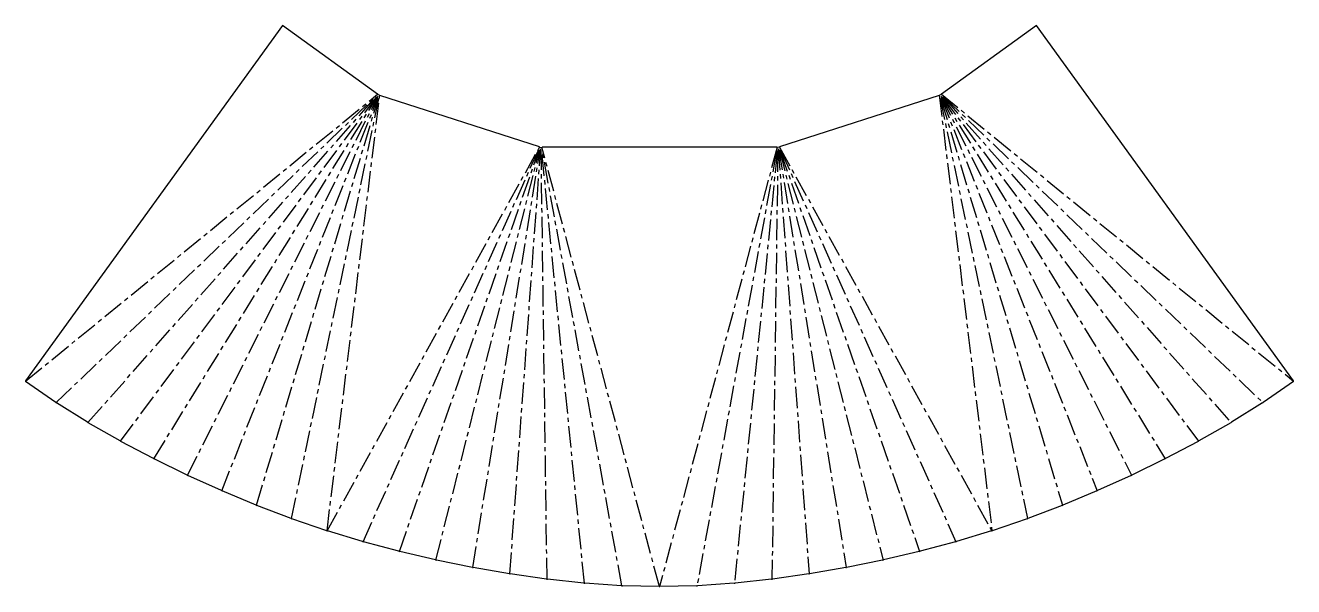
# Model space of a CAD drawing. Header units: millimetres. Extents: x -378 to 378, y -277 to 58.
import ezdxf

# ---------------------------------------------------------------- set-up
doc = ezdxf.new("R2010")
doc.units = ezdxf.units.MM
doc.linetypes.add('CENTERX2', pattern=[20.32, 12.7, -2.54, 2.54, -2.54])

msp = doc.modelspace()

# ---------------------------------------------------------------- linework, layer by layer
at = {"color": 7, "linetype": 'Continuous', "lineweight": 25}
for p, q in [((-224.61, 57.85), (-377.75, -153.99)), ((-168.04, 16.95), (-224.61, 57.85)), ((224.61, 57.85), (168.04, 16.95)), ((377.75, -153.99), (224.61, 57.85)), ((-166.56, 16.1), (-168.05, 16.93)), ((-71.59, -14.6), (-166.55, 16.13)), ((166.55, 16.13), (71.59, -14.6)), ((168.05, 16.93), (166.56, 16.1)), ((-71.6, -14.63), (-69.9, -14.83)), ((69.9, -14.8), (-69.9, -14.8)), ((71.6, -14.63), (69.9, -14.83)), ((-377.75, -153.99), (-377.82, -154.39)), ((-359.72, -166.79), (-377.82, -154.39)), ((377.82, -154.39), (359.72, -166.79)), ((377.82, -154.39), (377.75, -153.99)), ((-359.72, -166.79), (-359.3, -167.11)), ((-340.74, -178.65), (-359.3, -167.11)), ((359.3, -167.11), (340.74, -178.65)), ((359.3, -167.11), (359.72, -166.79)), ((-340.74, -178.65), (-340.31, -178.95)), ((-321.31, -189.77), (-340.31, -178.95)), ((340.31, -178.95), (321.31, -189.77)), ((340.31, -178.95), (340.74, -178.65)), ((-321.31, -189.77), (-320.87, -190.04)), ((-301.52, -200.22), (-320.87, -190.04)), ((320.87, -190.04), (301.52, -200.22)), ((320.87, -190.04), (321.31, -189.77)), ((-301.52, -200.22), (-301.06, -200.47)), ((-281.41, -210.06), (-301.06, -200.47)), ((301.06, -200.47), (281.41, -210.06)), ((301.06, -200.47), (301.52, -200.22)), ((-281.41, -210.06), (-280.94, -210.28)), ((-261.02, -219.31), (-280.94, -210.28)), ((280.94, -210.28), (261.02, -219.31)), ((280.94, -210.28), (281.41, -210.06)), ((-261.02, -219.31), (-260.55, -219.51)), ((-240.38, -227.95), (-260.55, -219.51)), ((260.55, -219.51), (240.38, -227.95)), ((260.55, -219.51), (261.02, -219.31)), ((-240.38, -227.95), (-239.89, -228.13)), ((-219.47, -235.95), (-239.89, -228.13)), ((239.89, -228.13), (219.47, -235.95)), ((239.89, -228.13), (240.38, -227.95)), ((-219.47, -235.95), (-218.98, -236.11)), ((-198.23, -243.26), (-218.98, -236.11)), ((218.98, -236.11), (198.23, -243.26)), ((218.98, -236.11), (219.47, -235.95)), ((-198.22, -243.23), (-197.88, -243.34)), ((-176.87, -249.73), (-197.88, -243.37)), ((197.88, -243.37), (176.87, -249.73)), ((197.88, -243.34), (198.22, -243.23)), ((-176.87, -249.73), (-176.38, -249.9)), ((-155.24, -255.52), (-176.38, -249.9)), ((-155.24, -255.52), (-154.74, -255.66)), ((-133.43, -260.64), (-154.74, -255.66)), ((154.74, -255.66), (133.43, -260.64)), ((154.74, -255.66), (155.24, -255.52)), ((176.38, -249.9), (155.24, -255.52)), ((176.38, -249.9), (176.87, -249.73)), ((-133.43, -260.64), (-132.93, -260.76)), ((-111.49, -265.12), (-132.93, -260.76)), ((132.93, -260.76), (111.49, -265.12)), ((132.93, -260.76), (133.43, -260.64)), ((-111.49, -265.12), (-110.98, -265.21)), ((-89.43, -268.95), (-110.98, -265.21)), ((-89.43, -268.95), (-88.91, -269.02)), ((-67.26, -272.1), (-88.91, -269.02)), ((88.91, -269.02), (67.26, -272.1)), ((88.91, -269.02), (89.43, -268.95)), ((110.98, -265.21), (89.43, -268.95)), ((110.98, -265.21), (111.49, -265.12)), ((-67.26, -272.1), (-66.74, -272.14)), ((-44.99, -274.5), (-66.74, -272.14)), ((-44.99, -274.5), (-44.47, -274.51)), ((-22.65, -276.03), (-44.47, -274.51)), ((-22.65, -276.03), (-22.12, -276.02)), ((-0.18, -276.56), (-22.12, -276.02)), ((-0.18, -276.54), (0.18, -276.54)), ((22.12, -276.02), (0.18, -276.56)), ((22.12, -276.02), (22.65, -276.03)), ((44.47, -274.51), (22.65, -276.03)), ((44.47, -274.51), (44.99, -274.5)), ((66.74, -272.14), (44.99, -274.5)), ((66.74, -272.14), (67.26, -272.1))]:
    msp.add_line(p, q, dxfattribs=at)
at = {"color": 7, "linetype": 'CENTERX2'}
for p, q in [((-377.79, -154.19), (-167.93, 16.86)), ((-359.51, -166.95), (-169.39, 15.29)), ((-301.29, -200.35), (-167.88, 15.74)), ((-281.18, -210.17), (-167.67, 15.61)), ((-198.09, -243.27), (-166.68, 16.17)), ((166.68, 16.17), (198.09, -243.27)), ((167.67, 15.61), (281.18, -210.17)), ((167.88, 15.74), (301.29, -200.35)), ((167.93, 16.86), (377.79, -154.19)), ((169.39, 15.29), (359.51, -166.95)), ((-340.52, -178.8), (-169.35, 14.8)), ((-321.09, -189.91), (-168.71, 15.03)), ((-260.79, -219.41), (-167.81, 14.59)), ((-240.13, -228.04), (-167.66, 13.97)), ((-219.22, -236.03), (-167.22, 14.21)), ((167.22, 14.21), (219.22, -236.03)), ((167.66, 13.97), (240.13, -228.04)), ((167.81, 14.59), (260.79, -219.41)), ((168.71, 15.03), (321.09, -189.91)), ((169.35, 14.8), (340.52, -178.8)), ((-198, -243.3), (-71.46, -14.64)), ((-0.05, -276.54), (-70.04, -14.81)), ((70.04, -14.81), (0.05, -276.54)), ((71.46, -14.64), (198, -243.3)), ((-176.63, -249.82), (-72.17, -16.55)), ((-154.99, -255.59), (-71.96, -17)), ((-133.18, -260.7), (-71.47, -16.59)), ((-111.24, -265.16), (-70.99, -15.68)), ((-89.17, -268.98), (-70.74, -15.7)), ((-67, -272.12), (-70.49, -16.76)), ((-44.73, -274.51), (-70.1, -17.32)), ((-22.39, -276.02), (-69.78, -16.94)), ((69.78, -16.94), (22.39, -276.02)), ((70.1, -17.32), (44.73, -274.51)), ((70.49, -16.76), (67, -272.12)), ((70.74, -15.7), (89.17, -268.98)), ((70.99, -15.68), (111.24, -265.16)), ((71.47, -16.59), (133.18, -260.7)), ((71.96, -17), (154.99, -255.59)), ((72.17, -16.55), (176.63, -249.82))]:
    msp.add_line(p, q, dxfattribs=at)
at = {"color": 7, "linetype": 'Continuous', "lineweight": 25}
for centre, start, end in [((-167.96, 16.9), 144.13575, 157.92894), ((-166.64, 16.16), 323.54589, 342.06791), ((166.64, 16.16), 197.93209, 216.45383), ((167.96, 16.9), 22.07091, 35.86425), ((-71.5, -14.63), 162.06791, 180.53902), ((-70, -14.8), 345.36335, 360), ((70, -14.8), 180, 194.63638), ((71.5, -14.63), 359.46081, 17.93209), ((-198.14, -243.29), 143.54589, 160.98957), ((-197.98, -243.34), 343.14678, 0.53902), ((197.98, -243.34), 179.46081, 196.85322), ((198.14, -243.29), 19.01044, 36.45383), ((-0.08, -276.56), 165.36335, 178.57481), ((0.08, -276.56), 1.42519, 14.63638)]:
    msp.add_arc(centre, 0.1, start, end, dxfattribs=at)

doc.saveas('drawing.dxf')
